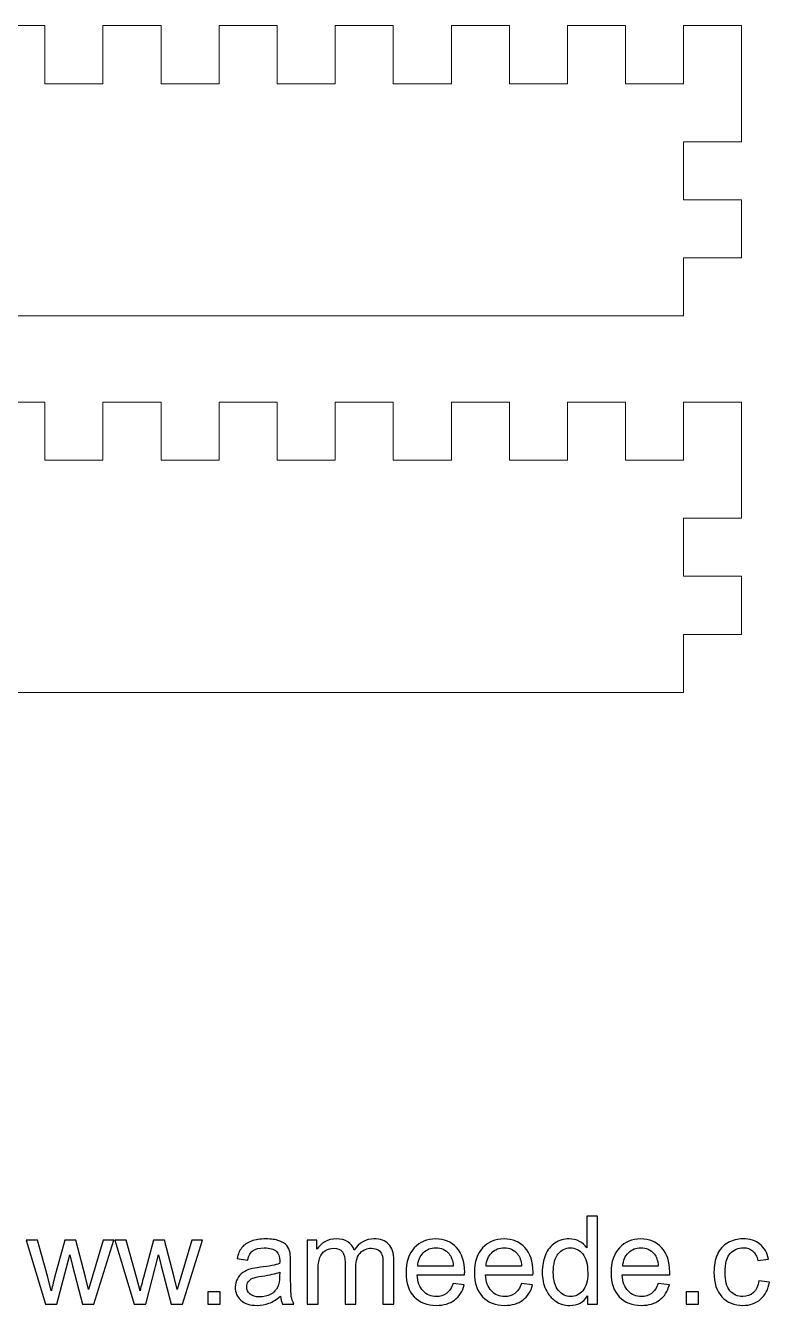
# Model space of a CAD drawing. Header units: millimetres. Extents: x -249 to 242, y -172 to 147.
# Drawn here: x 106 to 157.3, y -171.8 to -83.6 of the extents above; entities that cross this region are included whole.
import ezdxf

# ---------------------------------------------------------------- set-up
doc = ezdxf.new("R2010")
doc.units = ezdxf.units.MM
doc.header["$MEASUREMENT"] = 0
doc.layers.add('Layer 1', color=7, linetype='Continuous')

msp = doc.modelspace()

# ---------------------------------------------------------------- linework, layer by layer
at = {"layer": 'Layer 1', "color": 250, "lineweight": 20}
for points in [[(63.3552, -83.6462), (63.3552, -83.6462), (67.3552, -83.6462), (67.3552, -83.6462), (67.3552, -83.6462), (67.3552, -83.6462), (67.3552, -87.6462), (67.3552, -87.6462), (67.3552, -87.6462), (67.3552, -87.6462), (71.3552, -87.6462), (71.3552, -87.6462), (71.3552, -87.6462), (71.3552, -87.6462), (71.3552, -83.6462), (71.3552, -83.6462), (71.3552, -83.6462), (71.3552, -83.6462), (75.3552, -83.6462), (75.3552, -83.6462), (75.3552, -83.6462), (75.3552, -83.6462), (75.3552, -87.6462), (75.3552, -87.6462), (75.3552, -87.6462), (75.3552, -87.6462), (79.3552, -87.6462), (79.3552, -87.6462), (79.3552, -87.6462), (79.3552, -87.6462), (79.3552, -83.6462), (79.3552, -83.6462), (79.3552, -83.6462), (79.3552, -83.6462), (83.3552, -83.6462), (83.3552, -83.6462), (83.3552, -83.6462), (83.3552, -83.6462), (83.3552, -87.6462), (83.3552, -87.6462), (83.3552, -87.6462), (83.3552, -87.6462), (87.3552, -87.6462), (87.3552, -87.6462), (87.3552, -87.6462), (87.3552, -87.6462), (87.3552, -83.6462), (87.3552, -83.6462), (87.3552, -83.6462), (87.3552, -83.6462), (91.3552, -83.6462), (91.3552, -83.6462), (91.3552, -83.6462), (91.3552, -83.6462), (91.3552, -87.6462), (91.3552, -87.6462), (91.3552, -87.6462), (91.3552, -87.6462), (95.3552, -87.6462), (95.3552, -87.6462), (95.3552, -87.6462), (95.3552, -87.6462), (95.3552, -83.6462), (95.3552, -83.6462), (95.3552, -83.6462), (95.3552, -83.6462), (99.3552, -83.6462), (99.3552, -83.6462), (99.3552, -83.6462), (99.3552, -83.6462), (99.3552, -87.6462), (99.3552, -87.6462), (99.3552, -87.6462), (99.3552, -87.6462), (103.3552, -87.6462), (103.3552, -87.6462), (103.3552, -87.6462), (103.3552, -87.6462), (103.3552, -83.6462), (103.3552, -83.6462), (103.3552, -83.6462), (103.3552, -83.6462), (107.3552, -83.6462), (107.3552, -83.6462), (107.3552, -83.6462), (107.3552, -83.6462), (107.3552, -87.6462), (107.3552, -87.6462), (107.3552, -87.6462), (107.3552, -87.6462), (111.3552, -87.6462), (111.3552, -87.6462), (111.3552, -87.6462), (111.3552, -87.6462), (111.3552, -83.6462), (111.3552, -83.6462), (111.3552, -83.6462), (111.3552, -83.6462), (115.3552, -83.6462), (115.3552, -83.6462), (115.3552, -83.6462), (115.3552, -83.6462), (115.3552, -87.6462), (115.3552, -87.6462), (115.3552, -87.6462), (115.3552, -87.6462), (119.3552, -87.6462), (119.3552, -87.6462), (119.3552, -87.6462), (119.3552, -87.6462), (119.3552, -83.6462), (119.3552, -83.6462), (119.3552, -83.6462), (119.3552, -83.6462), (123.3552, -83.6462), (123.3552, -83.6462), (123.3552, -83.6462), (123.3552, -83.6462), (123.3552, -87.6462), (123.3552, -87.6462), (123.3552, -87.6462), (123.3552, -87.6462), (127.3552, -87.6462), (127.3552, -87.6462), (127.3552, -87.6462), (127.3552, -87.6462), (127.3552, -83.6462), (127.3552, -83.6462), (127.3552, -83.6462), (127.3552, -83.6462), (131.3552, -83.6462), (131.3552, -83.6462), (131.3552, -83.6462), (131.3552, -83.6462), (131.3552, -87.6462), (131.3552, -87.6462), (131.3552, -87.6462), (131.3552, -87.6462), (135.3552, -87.6462), (135.3552, -87.6462), (135.3552, -87.6462), (135.3552, -87.6462), (135.3552, -83.6462), (135.3552, -83.6462), (135.3552, -83.6462), (135.3552, -83.6462), (139.3552, -83.6462), (139.3552, -83.6462), (139.3552, -83.6462), (139.3552, -83.6462), (139.3552, -87.6462), (139.3552, -87.6462), (139.3552, -87.6462), (139.3552, -87.6462), (143.3552, -87.6462), (143.3552, -87.6462), (143.3552, -87.6462), (143.3552, -87.6462), (143.3552, -83.6462), (143.3552, -83.6462), (143.3552, -83.6462), (143.3552, -83.6462), (147.3552, -83.6462), (147.3552, -83.6462), (147.3552, -83.6462), (147.3552, -83.6462), (147.3552, -87.6462), (147.3552, -87.6462), (147.3552, -87.6462), (147.3552, -87.6462), (151.3552, -87.6462), (151.3552, -87.6462), (151.3552, -87.6462), (151.3552, -87.6462), (151.3552, -83.6462), (151.3552, -83.6462), (151.3552, -83.6462), (151.3552, -83.6462), (155.3552, -83.6462), (155.3552, -83.6462), (155.3552, -83.6462), (155.3552, -83.6462), (155.3552, -87.6462), (155.3552, -87.6462), (155.3552, -87.6462), (155.3552, -87.6462), (155.3552, -91.6462), (155.3552, -91.6462), (155.3552, -91.6462), (155.3552, -91.6462), (151.3552, -91.6462), (151.3552, -91.6462), (151.3552, -91.6462), (151.3552, -91.6462), (151.3552, -95.6462), (151.3552, -95.6462), (151.3552, -95.6462), (151.3552, -95.6462), (155.3552, -95.6462), (155.3552, -95.6462), (155.3552, -95.6462), (155.3552, -95.6462), (155.3552, -99.6462), (155.3552, -99.6462), (155.3552, -99.6462), (155.3552, -99.6462), (151.3552, -99.6462), (151.3552, -99.6462), (151.3552, -99.6462), (151.3552, -99.6462), (151.3552, -103.6462), (151.3552, -103.6462), (151.3552, -103.6462), (151.3552, -103.6462), (55.3552, -103.6462), (55.3552, -103.6462), (55.3552, -103.6462), (55.3552, -103.6462), (55.3552, -99.6462), (55.3552, -99.6462), (55.3552, -99.6462), (55.3552, -99.6462), (51.3552, -99.6462), (51.3552, -99.6462), (51.3552, -99.6462), (51.3552, -99.6462), (51.3552, -95.6462), (51.3552, -95.6462), (51.3552, -95.6462), (51.3552, -95.6462), (55.3552, -95.6462), (55.3552, -95.6462), (55.3552, -95.6462), (55.3552, -95.6462), (55.3552, -91.6462), (55.3552, -91.6462), (55.3552, -91.6462), (55.3552, -91.6462), (51.3552, -91.6462), (51.3552, -91.6462), (51.3552, -91.6462), (51.3552, -91.6462), (51.3552, -87.6462), (51.3552, -87.6462), (51.3552, -87.6462), (51.3552, -87.6462), (55.3552, -87.6462), (55.3552, -87.6462), (55.3552, -87.6462), (55.3552, -87.6462), (55.3552, -83.6462), (55.3552, -83.6462), (55.3552, -83.6462), (55.3552, -83.6462), (59.3552, -83.6462), (59.3552, -83.6462), (59.3552, -83.6462), (59.3552, -83.6462), (59.3552, -87.6462), (59.3552, -87.6462), (59.3552, -87.6462), (59.3552, -87.6462), (63.3552, -87.6462), (63.3552, -87.6462), (63.3552, -87.6462), (63.3552, -87.6462), (63.3552, -83.6462), (63.3552, -83.6462)], [(63.3552, -109.5754), (63.3552, -109.5754), (67.3552, -109.5754), (67.3552, -109.5754), (67.3552, -109.5754), (67.3552, -109.5754), (67.3552, -113.5754), (67.3552, -113.5754), (67.3552, -113.5754), (67.3552, -113.5754), (71.3552, -113.5754), (71.3552, -113.5754), (71.3552, -113.5754), (71.3552, -113.5754), (71.3552, -109.5754), (71.3552, -109.5754), (71.3552, -109.5754), (71.3552, -109.5754), (75.3552, -109.5754), (75.3552, -109.5754), (75.3552, -109.5754), (75.3552, -109.5754), (75.3552, -113.5754), (75.3552, -113.5754), (75.3552, -113.5754), (75.3552, -113.5754), (79.3552, -113.5754), (79.3552, -113.5754), (79.3552, -113.5754), (79.3552, -113.5754), (79.3552, -109.5754), (79.3552, -109.5754), (79.3552, -109.5754), (79.3552, -109.5754), (83.3552, -109.5754), (83.3552, -109.5754), (83.3552, -109.5754), (83.3552, -109.5754), (83.3552, -113.5754), (83.3552, -113.5754), (83.3552, -113.5754), (83.3552, -113.5754), (87.3552, -113.5754), (87.3552, -113.5754), (87.3552, -113.5754), (87.3552, -113.5754), (87.3552, -109.5754), (87.3552, -109.5754), (87.3552, -109.5754), (87.3552, -109.5754), (91.3552, -109.5754), (91.3552, -109.5754), (91.3552, -109.5754), (91.3552, -109.5754), (91.3552, -113.5754), (91.3552, -113.5754), (91.3552, -113.5754), (91.3552, -113.5754), (95.3552, -113.5754), (95.3552, -113.5754), (95.3552, -113.5754), (95.3552, -113.5754), (95.3552, -109.5754), (95.3552, -109.5754), (95.3552, -109.5754), (95.3552, -109.5754), (99.3552, -109.5754), (99.3552, -109.5754), (99.3552, -109.5754), (99.3552, -109.5754), (99.3552, -113.5754), (99.3552, -113.5754), (99.3552, -113.5754), (99.3552, -113.5754), (103.3552, -113.5754), (103.3552, -113.5754), (103.3552, -113.5754), (103.3552, -113.5754), (103.3552, -109.5754), (103.3552, -109.5754), (103.3552, -109.5754), (103.3552, -109.5754), (107.3552, -109.5754), (107.3552, -109.5754), (107.3552, -109.5754), (107.3552, -109.5754), (107.3552, -113.5754), (107.3552, -113.5754), (107.3552, -113.5754), (107.3552, -113.5754), (111.3552, -113.5754), (111.3552, -113.5754), (111.3552, -113.5754), (111.3552, -113.5754), (111.3552, -109.5754), (111.3552, -109.5754), (111.3552, -109.5754), (111.3552, -109.5754), (115.3552, -109.5754), (115.3552, -109.5754), (115.3552, -109.5754), (115.3552, -109.5754), (115.3552, -113.5754), (115.3552, -113.5754), (115.3552, -113.5754), (115.3552, -113.5754), (119.3552, -113.5754), (119.3552, -113.5754), (119.3552, -113.5754), (119.3552, -113.5754), (119.3552, -109.5754), (119.3552, -109.5754), (119.3552, -109.5754), (119.3552, -109.5754), (123.3552, -109.5754), (123.3552, -109.5754), (123.3552, -109.5754), (123.3552, -109.5754), (123.3552, -113.5754), (123.3552, -113.5754), (123.3552, -113.5754), (123.3552, -113.5754), (127.3552, -113.5754), (127.3552, -113.5754), (127.3552, -113.5754), (127.3552, -113.5754), (127.3552, -109.5754), (127.3552, -109.5754), (127.3552, -109.5754), (127.3552, -109.5754), (131.3552, -109.5754), (131.3552, -109.5754), (131.3552, -109.5754), (131.3552, -109.5754), (131.3552, -113.5754), (131.3552, -113.5754), (131.3552, -113.5754), (131.3552, -113.5754), (135.3552, -113.5754), (135.3552, -113.5754), (135.3552, -113.5754), (135.3552, -113.5754), (135.3552, -109.5754), (135.3552, -109.5754), (135.3552, -109.5754), (135.3552, -109.5754), (139.3552, -109.5754), (139.3552, -109.5754), (139.3552, -109.5754), (139.3552, -109.5754), (139.3552, -113.5754), (139.3552, -113.5754), (139.3552, -113.5754), (139.3552, -113.5754), (143.3552, -113.5754), (143.3552, -113.5754), (143.3552, -113.5754), (143.3552, -113.5754), (143.3552, -109.5754), (143.3552, -109.5754), (143.3552, -109.5754), (143.3552, -109.5754), (147.3552, -109.5754), (147.3552, -109.5754), (147.3552, -109.5754), (147.3552, -109.5754), (147.3552, -113.5754), (147.3552, -113.5754), (147.3552, -113.5754), (147.3552, -113.5754), (151.3552, -113.5754), (151.3552, -113.5754), (151.3552, -113.5754), (151.3552, -113.5754), (151.3552, -109.5754), (151.3552, -109.5754), (151.3552, -109.5754), (151.3552, -109.5754), (155.3552, -109.5754), (155.3552, -109.5754), (155.3552, -109.5754), (155.3552, -109.5754), (155.3552, -113.5754), (155.3552, -113.5754), (155.3552, -113.5754), (155.3552, -113.5754), (155.3552, -117.5754), (155.3552, -117.5754), (155.3552, -117.5754), (155.3552, -117.5754), (151.3552, -117.5754), (151.3552, -117.5754), (151.3552, -117.5754), (151.3552, -117.5754), (151.3552, -121.5754), (151.3552, -121.5754), (151.3552, -121.5754), (151.3552, -121.5754), (155.3552, -121.5754), (155.3552, -121.5754), (155.3552, -121.5754), (155.3552, -121.5754), (155.3552, -125.5754), (155.3552, -125.5754), (155.3552, -125.5754), (155.3552, -125.5754), (151.3552, -125.5754), (151.3552, -125.5754), (151.3552, -125.5754), (151.3552, -125.5754), (151.3552, -129.5754), (151.3552, -129.5754), (151.3552, -129.5754), (151.3552, -129.5754), (55.3552, -129.5754), (55.3552, -129.5754), (55.3552, -129.5754), (55.3552, -129.5754), (55.3552, -125.5754), (55.3552, -125.5754), (55.3552, -125.5754), (55.3552, -125.5754), (51.3552, -125.5754), (51.3552, -125.5754), (51.3552, -125.5754), (51.3552, -125.5754), (51.3552, -121.5754), (51.3552, -121.5754), (51.3552, -121.5754), (51.3552, -121.5754), (55.3552, -121.5754), (55.3552, -121.5754), (55.3552, -121.5754), (55.3552, -121.5754), (55.3552, -117.5754), (55.3552, -117.5754), (55.3552, -117.5754), (55.3552, -117.5754), (51.3552, -117.5754), (51.3552, -117.5754), (51.3552, -117.5754), (51.3552, -117.5754), (51.3552, -113.5754), (51.3552, -113.5754), (51.3552, -113.5754), (51.3552, -113.5754), (55.3552, -113.5754), (55.3552, -113.5754), (55.3552, -113.5754), (55.3552, -113.5754), (55.3552, -109.5754), (55.3552, -109.5754), (55.3552, -109.5754), (55.3552, -109.5754), (59.3552, -109.5754), (59.3552, -109.5754), (59.3552, -109.5754), (59.3552, -109.5754), (59.3552, -113.5754), (59.3552, -113.5754), (59.3552, -113.5754), (59.3552, -113.5754), (63.3552, -113.5754), (63.3552, -113.5754), (63.3552, -113.5754), (63.3552, -113.5754), (63.3552, -109.5754), (63.3552, -109.5754)]]:
    msp.add_open_spline(points, degree=3, knots=[0, 0, 0, 0, 0.0147059, 0.0147059, 0.0147059, 0.0147059, 0.0294118, 0.0294118, 0.0294118, 0.0294118, 0.0441176, 0.0441176, 0.0441176, 0.0441176, 0.0588235, 0.0588235, 0.0588235, 0.0588235, 0.0735294, 0.0735294, 0.0735294, 0.0735294, 0.0882353, 0.0882353, 0.0882353, 0.0882353, 0.1029412, 0.1029412, 0.1029412, 0.1029412, 0.1176471, 0.1176471, 0.1176471, 0.1176471, 0.1323529, 0.1323529, 0.1323529, 0.1323529, 0.1470588, 0.1470588, 0.1470588, 0.1470588, 0.1617647, 0.1617647, 0.1617647, 0.1617647, 0.1764706, 0.1764706, 0.1764706, 0.1764706, 0.1911765, 0.1911765, 0.1911765, 0.1911765, 0.2058824, 0.2058824, 0.2058824, 0.2058824, 0.2205882, 0.2205882, 0.2205882, 0.2205882, 0.2352941, 0.2352941, 0.2352941, 0.2352941, 0.25, 0.25, 0.25, 0.25, 0.2647059, 0.2647059, 0.2647059, 0.2647059, 0.2794118, 0.2794118, 0.2794118, 0.2794118, 0.2941176, 0.2941176, 0.2941176, 0.2941176, 0.3088235, 0.3088235, 0.3088235, 0.3088235, 0.3235294, 0.3235294, 0.3235294, 0.3235294, 0.3382353, 0.3382353, 0.3382353, 0.3382353, 0.3529412, 0.3529412, 0.3529412, 0.3529412, 0.3676471, 0.3676471, 0.3676471, 0.3676471, 0.3823529, 0.3823529, 0.3823529, 0.3823529, 0.3970588, 0.3970588, 0.3970588, 0.3970588, 0.4117647, 0.4117647, 0.4117647, 0.4117647, 0.4264706, 0.4264706, 0.4264706, 0.4264706, 0.4411765, 0.4411765, 0.4411765, 0.4411765, 0.4558824, 0.4558824, 0.4558824, 0.4558824, 0.4705882, 0.4705882, 0.4705882, 0.4705882, 0.4852941, 0.4852941, 0.4852941, 0.4852941, 0.5, 0.5, 0.5, 0.5, 0.5147059, 0.5147059, 0.5147059, 0.5147059, 0.5294118, 0.5294118, 0.5294118, 0.5294118, 0.5441176, 0.5441176, 0.5441176, 0.5441176, 0.5588235, 0.5588235, 0.5588235, 0.5588235, 0.5735294, 0.5735294, 0.5735294, 0.5735294, 0.5882353, 0.5882353, 0.5882353, 0.5882353, 0.6029412, 0.6029412, 0.6029412, 0.6029412, 0.6176471, 0.6176471, 0.6176471, 0.6176471, 0.6323529, 0.6323529, 0.6323529, 0.6323529, 0.6470588, 0.6470588, 0.6470588, 0.6470588, 0.6617647, 0.6617647, 0.6617647, 0.6617647, 0.6764706, 0.6764706, 0.6764706, 0.6764706, 0.6911765, 0.6911765, 0.6911765, 0.6911765, 0.7058824, 0.7058824, 0.7058824, 0.7058824, 0.7205882, 0.7205882, 0.7205882, 0.7205882, 0.7352941, 0.7352941, 0.7352941, 0.7352941, 0.75, 0.75, 0.75, 0.75, 0.7647059, 0.7647059, 0.7647059, 0.7647059, 0.7794118, 0.7794118, 0.7794118, 0.7794118, 0.7941176, 0.7941176, 0.7941176, 0.7941176, 0.8088235, 0.8088235, 0.8088235, 0.8088235, 0.8235294, 0.8235294, 0.8235294, 0.8235294, 0.8382353, 0.8382353, 0.8382353, 0.8382353, 0.8529412, 0.8529412, 0.8529412, 0.8529412, 0.8676471, 0.8676471, 0.8676471, 0.8676471, 0.8823529, 0.8823529, 0.8823529, 0.8823529, 0.8970588, 0.8970588, 0.8970588, 0.8970588, 0.9117647, 0.9117647, 0.9117647, 0.9117647, 0.9264706, 0.9264706, 0.9264706, 0.9264706, 0.9411765, 0.9411765, 0.9411765, 0.9411765, 0.9558824, 0.9558824, 0.9558824, 0.9558824, 0.9705882, 0.9705882, 0.9705882, 0.9705882, 1, 1, 1, 1], dxfattribs=at)
at = {"layer": 'Layer 1', "color": 250}
for points, knots in [([(144.7347, -171.6997), (144.7347, -171.6997), (144.7347, -171.1423), (144.7347, -171.1423), (144.7347, -171.1423), (144.4568, -171.5755), (144.0475, -171.7928), (143.5071, -171.7928), (143.5071, -171.7928), (143.1571, -171.7928), (142.8354, -171.6969), (142.5433, -171.5036), (142.5433, -171.5036), (142.2498, -171.3116), (142.0226, -171.0421), (141.8603, -170.6978), (141.8603, -170.6978), (141.6994, -170.3521), (141.619, -169.9556), (141.619, -169.5068), (141.619, -169.5068), (141.619, -169.0694), (141.6924, -168.6729), (141.8377, -168.3158), (141.8377, -168.3158), (141.9845, -167.9602), (142.2032, -167.6865), (142.4953, -167.4974), (142.4953, -167.4974), (142.786, -167.3069), (143.1134, -167.2123), (143.4732, -167.2123), (143.4732, -167.2123), (143.7385, -167.2123), (143.9742, -167.2688), (144.1802, -167.3803), (144.1802, -167.3803), (144.3862, -167.4918), (144.5541, -167.6385), (144.6839, -167.8177), (144.6839, -167.8177), (144.6839, -167.8177), (144.6839, -165.6375), (144.6839, -165.6375), (144.6839, -165.6375), (144.6839, -165.6375), (145.429, -165.6375), (145.429, -165.6375), (145.429, -165.6375), (145.429, -165.6375), (145.429, -171.6997), (145.429, -171.6997), (145.429, -171.6997), (145.429, -171.6997), (144.7347, -171.6997), (144.7347, -171.6997)], [0, 0, 0, 0, 0.0666667, 0.0666667, 0.0666667, 0.0666667, 0.1333333, 0.1333333, 0.1333333, 0.1333333, 0.2, 0.2, 0.2, 0.2, 0.2666667, 0.2666667, 0.2666667, 0.2666667, 0.3333333, 0.3333333, 0.3333333, 0.3333333, 0.4, 0.4, 0.4, 0.4, 0.4666667, 0.4666667, 0.4666667, 0.4666667, 0.5333333, 0.5333333, 0.5333333, 0.5333333, 0.6, 0.6, 0.6, 0.6, 0.6666667, 0.6666667, 0.6666667, 0.6666667, 0.7333333, 0.7333333, 0.7333333, 0.7333333, 0.8, 0.8, 0.8, 0.8, 0.8666667, 0.8666667, 0.8666667, 0.8666667, 1, 1, 1, 1]), ([(107.3951, -171.6997), (107.3951, -171.6997), (106.0673, -167.3055), (106.0673, -167.3055), (106.0673, -167.3055), (106.0673, -167.3055), (106.8462, -167.3055), (106.8462, -167.3055), (106.8462, -167.3055), (106.8462, -167.3055), (107.5475, -169.8413), (107.5475, -169.8413), (107.5475, -169.8413), (107.5475, -169.8413), (107.7959, -170.7853), (107.7959, -170.7853), (107.7959, -170.7853), (107.8058, -170.7387), (107.882, -170.4368), (108.0231, -169.8794), (108.0231, -169.8794), (108.0231, -169.8794), (108.7188, -167.3055), (108.7188, -167.3055), (108.7188, -167.3055), (108.7188, -167.3055), (109.4822, -167.3055), (109.4822, -167.3055), (109.4822, -167.3055), (109.4822, -167.3055), (110.144, -169.8568), (110.144, -169.8568), (110.144, -169.8568), (110.144, -169.8568), (110.3599, -170.6936), (110.3599, -170.6936), (110.3599, -170.6936), (110.3599, -170.6936), (110.6125, -169.8455), (110.6125, -169.8455), (110.6125, -169.8455), (110.6125, -169.8455), (111.3717, -167.3055), (111.3717, -167.3055), (111.3717, -167.3055), (111.3717, -167.3055), (112.0956, -167.3055), (112.0956, -167.3055), (112.0956, -167.3055), (112.0956, -167.3055), (110.7169, -171.6997), (110.7169, -171.6997), (110.7169, -171.6997), (110.7169, -171.6997), (109.9464, -171.6997), (109.9464, -171.6997), (109.9464, -171.6997), (109.9464, -171.6997), (109.2493, -169.0708), (109.2493, -169.0708), (109.2493, -169.0708), (109.2493, -169.0708), (109.0729, -168.3187), (109.0729, -168.3187), (109.0729, -168.3187), (109.0729, -168.3187), (108.1839, -171.6997), (108.1839, -171.6997), (108.1839, -171.6997), (108.1839, -171.6997), (107.3951, -171.6997), (107.3951, -171.6997)], [0, 0, 0, 0, 0.0526316, 0.0526316, 0.0526316, 0.0526316, 0.1052632, 0.1052632, 0.1052632, 0.1052632, 0.1578947, 0.1578947, 0.1578947, 0.1578947, 0.2105263, 0.2105263, 0.2105263, 0.2105263, 0.2631579, 0.2631579, 0.2631579, 0.2631579, 0.3157895, 0.3157895, 0.3157895, 0.3157895, 0.3684211, 0.3684211, 0.3684211, 0.3684211, 0.4210526, 0.4210526, 0.4210526, 0.4210526, 0.4736842, 0.4736842, 0.4736842, 0.4736842, 0.5263158, 0.5263158, 0.5263158, 0.5263158, 0.5789474, 0.5789474, 0.5789474, 0.5789474, 0.6315789, 0.6315789, 0.6315789, 0.6315789, 0.6842105, 0.6842105, 0.6842105, 0.6842105, 0.7368421, 0.7368421, 0.7368421, 0.7368421, 0.7894737, 0.7894737, 0.7894737, 0.7894737, 0.8421053, 0.8421053, 0.8421053, 0.8421053, 0.8947368, 0.8947368, 0.8947368, 0.8947368, 1, 1, 1, 1]), ([(113.5095, -171.6997), (113.5095, -171.6997), (112.1817, -167.3055), (112.1817, -167.3055), (112.1817, -167.3055), (112.1817, -167.3055), (112.9606, -167.3055), (112.9606, -167.3055), (112.9606, -167.3055), (112.9606, -167.3055), (113.6619, -169.8413), (113.6619, -169.8413), (113.6619, -169.8413), (113.6619, -169.8413), (113.9103, -170.7853), (113.9103, -170.7853), (113.9103, -170.7853), (113.9202, -170.7387), (113.9964, -170.4368), (114.1375, -169.8794), (114.1375, -169.8794), (114.1375, -169.8794), (114.8332, -167.3055), (114.8332, -167.3055), (114.8332, -167.3055), (114.8332, -167.3055), (115.5966, -167.3055), (115.5966, -167.3055), (115.5966, -167.3055), (115.5966, -167.3055), (116.2584, -169.8568), (116.2584, -169.8568), (116.2584, -169.8568), (116.2584, -169.8568), (116.4743, -170.6936), (116.4743, -170.6936), (116.4743, -170.6936), (116.4743, -170.6936), (116.7269, -169.8455), (116.7269, -169.8455), (116.7269, -169.8455), (116.7269, -169.8455), (117.4861, -167.3055), (117.4861, -167.3055), (117.4861, -167.3055), (117.4861, -167.3055), (118.21, -167.3055), (118.21, -167.3055), (118.21, -167.3055), (118.21, -167.3055), (116.8313, -171.6997), (116.8313, -171.6997), (116.8313, -171.6997), (116.8313, -171.6997), (116.0608, -171.6997), (116.0608, -171.6997), (116.0608, -171.6997), (116.0608, -171.6997), (115.3637, -169.0708), (115.3637, -169.0708), (115.3637, -169.0708), (115.3637, -169.0708), (115.1873, -168.3187), (115.1873, -168.3187), (115.1873, -168.3187), (115.1873, -168.3187), (114.2983, -171.6997), (114.2983, -171.6997), (114.2983, -171.6997), (114.2983, -171.6997), (113.5095, -171.6997), (113.5095, -171.6997)], [0, 0, 0, 0, 0.0526316, 0.0526316, 0.0526316, 0.0526316, 0.1052632, 0.1052632, 0.1052632, 0.1052632, 0.1578947, 0.1578947, 0.1578947, 0.1578947, 0.2105263, 0.2105263, 0.2105263, 0.2105263, 0.2631579, 0.2631579, 0.2631579, 0.2631579, 0.3157895, 0.3157895, 0.3157895, 0.3157895, 0.3684211, 0.3684211, 0.3684211, 0.3684211, 0.4210526, 0.4210526, 0.4210526, 0.4210526, 0.4736842, 0.4736842, 0.4736842, 0.4736842, 0.5263158, 0.5263158, 0.5263158, 0.5263158, 0.5789474, 0.5789474, 0.5789474, 0.5789474, 0.6315789, 0.6315789, 0.6315789, 0.6315789, 0.6842105, 0.6842105, 0.6842105, 0.6842105, 0.7368421, 0.7368421, 0.7368421, 0.7368421, 0.7894737, 0.7894737, 0.7894737, 0.7894737, 0.8421053, 0.8421053, 0.8421053, 0.8421053, 0.8947368, 0.8947368, 0.8947368, 0.8947368, 1, 1, 1, 1]), ([(123.5891, -171.1494), (123.3125, -171.385), (123.0458, -171.5501), (122.7904, -171.6475), (122.7904, -171.6475), (122.535, -171.7449), (122.2613, -171.7928), (121.9677, -171.7928), (121.9677, -171.7928), (121.4851, -171.7928), (121.114, -171.6757), (120.8544, -171.4401), (120.8544, -171.4401), (120.5947, -171.2058), (120.4649, -170.9052), (120.4649, -170.5398), (120.4649, -170.5398), (120.4649, -170.3253), (120.5143, -170.1291), (120.6117, -169.9513), (120.6117, -169.9513), (120.7104, -169.7735), (120.8388, -169.6324), (120.9969, -169.5252), (120.9969, -169.5252), (121.1563, -169.4179), (121.3341, -169.3361), (121.5331, -169.281), (121.5331, -169.281), (121.6799, -169.2429), (121.9014, -169.2063), (122.1963, -169.1696), (122.1963, -169.1696), (122.7975, -169.099), (123.242, -169.0129), (123.5256, -168.9142), (123.5256, -168.9142), (123.5284, -168.8126), (123.5298, -168.7476), (123.5298, -168.7208), (123.5298, -168.7208), (123.5298, -168.4189), (123.4593, -168.2058), (123.3182, -168.0816), (123.3182, -168.0816), (123.1277, -167.9137), (122.844, -167.8304), (122.4687, -167.8304), (122.4687, -167.8304), (122.1173, -167.8304), (121.8577, -167.8925), (121.6912, -168.0153), (121.6912, -168.0153), (121.5232, -168.138), (121.4005, -168.3554), (121.32, -168.6686), (121.32, -168.6686), (121.32, -168.6686), (120.5919, -168.567), (120.5919, -168.567), (120.5919, -168.567), (120.6582, -168.2552), (120.7669, -168.0026), (120.9193, -167.8107), (120.9193, -167.8107), (121.0717, -167.6188), (121.2918, -167.472), (121.5797, -167.3676), (121.5797, -167.3676), (121.8661, -167.2646), (122.2006, -167.2123), (122.5788, -167.2123), (122.5788, -167.2123), (122.9541, -167.2123), (123.2603, -167.2561), (123.496, -167.345), (123.496, -167.345), (123.7302, -167.4339), (123.9038, -167.544), (124.0139, -167.678), (124.0139, -167.678), (124.1239, -167.8121), (124.2015, -167.9814), (124.2467, -168.186), (124.2467, -168.186), (124.2707, -168.313), (124.2834, -168.5416), (124.2834, -168.8704), (124.2834, -168.8704), (124.2834, -168.8704), (124.2834, -169.8582), (124.2834, -169.8582), (124.2834, -169.8582), (124.2834, -170.5482), (124.2989, -170.9843), (124.3299, -171.1691), (124.3299, -171.1691), (124.3596, -171.354), (124.4217, -171.5304), (124.512, -171.6997), (124.512, -171.6997), (124.512, -171.6997), (123.733, -171.6997), (123.733, -171.6997), (123.733, -171.6997), (123.6583, -171.5431), (123.6103, -171.3596), (123.5891, -171.1494)], [0, 0, 0, 0, 0.0357143, 0.0357143, 0.0357143, 0.0357143, 0.0714286, 0.0714286, 0.0714286, 0.0714286, 0.1071429, 0.1071429, 0.1071429, 0.1071429, 0.1428571, 0.1428571, 0.1428571, 0.1428571, 0.1785714, 0.1785714, 0.1785714, 0.1785714, 0.2142857, 0.2142857, 0.2142857, 0.2142857, 0.25, 0.25, 0.25, 0.25, 0.2857143, 0.2857143, 0.2857143, 0.2857143, 0.3214286, 0.3214286, 0.3214286, 0.3214286, 0.3571429, 0.3571429, 0.3571429, 0.3571429, 0.3928571, 0.3928571, 0.3928571, 0.3928571, 0.4285714, 0.4285714, 0.4285714, 0.4285714, 0.4642857, 0.4642857, 0.4642857, 0.4642857, 0.5, 0.5, 0.5, 0.5, 0.5357143, 0.5357143, 0.5357143, 0.5357143, 0.5714286, 0.5714286, 0.5714286, 0.5714286, 0.6071429, 0.6071429, 0.6071429, 0.6071429, 0.6428571, 0.6428571, 0.6428571, 0.6428571, 0.6785714, 0.6785714, 0.6785714, 0.6785714, 0.7142857, 0.7142857, 0.7142857, 0.7142857, 0.75, 0.75, 0.75, 0.75, 0.7857143, 0.7857143, 0.7857143, 0.7857143, 0.8214286, 0.8214286, 0.8214286, 0.8214286, 0.8571429, 0.8571429, 0.8571429, 0.8571429, 0.8928571, 0.8928571, 0.8928571, 0.8928571, 0.9285714, 0.9285714, 0.9285714, 0.9285714, 1, 1, 1, 1]), ([(125.4278, -171.6997), (125.4278, -171.6997), (125.4278, -167.3055), (125.4278, -167.3055), (125.4278, -167.3055), (125.4278, -167.3055), (126.0967, -167.3055), (126.0967, -167.3055), (126.0967, -167.3055), (126.0967, -167.3055), (126.0967, -167.9264), (126.0967, -167.9264), (126.0967, -167.9264), (126.2335, -167.7119), (126.417, -167.5383), (126.6456, -167.4085), (126.6456, -167.4085), (126.8742, -167.2773), (127.1338, -167.2123), (127.4259, -167.2123), (127.4259, -167.2123), (127.7505, -167.2123), (128.0172, -167.2801), (128.2246, -167.4141), (128.2246, -167.4141), (128.4321, -167.5496), (128.5788, -167.7373), (128.6635, -167.98), (128.6635, -167.98), (129.0134, -167.4678), (129.4664, -167.2123), (130.0252, -167.2123), (130.0252, -167.2123), (130.4627, -167.2123), (130.7999, -167.3323), (131.0342, -167.5736), (131.0342, -167.5736), (131.2698, -167.8149), (131.3884, -168.186), (131.3884, -168.687), (131.3884, -168.687), (131.3884, -168.687), (131.3884, -171.6997), (131.3884, -171.6997), (131.3884, -171.6997), (131.3884, -171.6997), (130.6433, -171.6997), (130.6433, -171.6997), (130.6433, -171.6997), (130.6433, -171.6997), (130.6433, -168.9339), (130.6433, -168.9339), (130.6433, -168.9339), (130.6433, -168.6376), (130.6179, -168.4231), (130.5699, -168.2919), (130.5699, -168.2919), (130.5219, -168.1606), (130.4344, -168.0562), (130.306, -167.9758), (130.306, -167.9758), (130.179, -167.8953), (130.0295, -167.8558), (129.8587, -167.8558), (129.8587, -167.8558), (129.5483, -167.8558), (129.2914, -167.9588), (129.0868, -168.1634), (129.0868, -168.1634), (128.8822, -168.3695), (128.7806, -168.6983), (128.7806, -169.1498), (128.7806, -169.1498), (128.7806, -169.1498), (128.7806, -171.6997), (128.7806, -171.6997), (128.7806, -171.6997), (128.7806, -171.6997), (128.0355, -171.6997), (128.0355, -171.6997), (128.0355, -171.6997), (128.0355, -171.6997), (128.0355, -168.8478), (128.0355, -168.8478), (128.0355, -168.8478), (128.0355, -168.5176), (127.9749, -168.2693), (127.8535, -168.1042), (127.8535, -168.1042), (127.7322, -167.9391), (127.5332, -167.8558), (127.258, -167.8558), (127.258, -167.8558), (127.0492, -167.8558), (126.8559, -167.9109), (126.6781, -168.0209), (126.6781, -168.0209), (126.5003, -168.131), (126.3718, -168.2919), (126.2914, -168.5049), (126.2914, -168.5049), (126.2124, -168.7166), (126.1729, -169.0228), (126.1729, -169.4222), (126.1729, -169.4222), (126.1729, -169.4222), (126.1729, -171.6997), (126.1729, -171.6997), (126.1729, -171.6997), (126.1729, -171.6997), (125.4278, -171.6997), (125.4278, -171.6997)], [0, 0, 0, 0, 0.0344828, 0.0344828, 0.0344828, 0.0344828, 0.0689655, 0.0689655, 0.0689655, 0.0689655, 0.1034483, 0.1034483, 0.1034483, 0.1034483, 0.137931, 0.137931, 0.137931, 0.137931, 0.1724138, 0.1724138, 0.1724138, 0.1724138, 0.2068966, 0.2068966, 0.2068966, 0.2068966, 0.2413793, 0.2413793, 0.2413793, 0.2413793, 0.2758621, 0.2758621, 0.2758621, 0.2758621, 0.3103448, 0.3103448, 0.3103448, 0.3103448, 0.3448276, 0.3448276, 0.3448276, 0.3448276, 0.3793103, 0.3793103, 0.3793103, 0.3793103, 0.4137931, 0.4137931, 0.4137931, 0.4137931, 0.4482759, 0.4482759, 0.4482759, 0.4482759, 0.4827586, 0.4827586, 0.4827586, 0.4827586, 0.5172414, 0.5172414, 0.5172414, 0.5172414, 0.5517241, 0.5517241, 0.5517241, 0.5517241, 0.5862069, 0.5862069, 0.5862069, 0.5862069, 0.6206897, 0.6206897, 0.6206897, 0.6206897, 0.6551724, 0.6551724, 0.6551724, 0.6551724, 0.6896552, 0.6896552, 0.6896552, 0.6896552, 0.7241379, 0.7241379, 0.7241379, 0.7241379, 0.7586207, 0.7586207, 0.7586207, 0.7586207, 0.7931034, 0.7931034, 0.7931034, 0.7931034, 0.8275862, 0.8275862, 0.8275862, 0.8275862, 0.862069, 0.862069, 0.862069, 0.862069, 0.8965517, 0.8965517, 0.8965517, 0.8965517, 0.9310345, 0.9310345, 0.9310345, 0.9310345, 1, 1, 1, 1]), ([(135.4778, -170.2773), (135.4778, -170.2773), (136.2483, -170.3789), (136.2483, -170.3789), (136.2483, -170.3789), (136.1283, -170.8262), (135.904, -171.1748), (135.5766, -171.4217), (135.5766, -171.4217), (135.2492, -171.6687), (134.8315, -171.7928), (134.3221, -171.7928), (134.3221, -171.7928), (133.6815, -171.7928), (133.1735, -171.5953), (132.7981, -171.2002), (132.7981, -171.2002), (132.4227, -170.8065), (132.2351, -170.2519), (132.2351, -169.5393), (132.2351, -169.5393), (132.2351, -168.8027), (132.4242, -168.2298), (132.8037, -167.8234), (132.8037, -167.8234), (133.1833, -167.4155), (133.6758, -167.2123), (134.2812, -167.2123), (134.2812, -167.2123), (134.8668, -167.2123), (135.3452, -167.4113), (135.7163, -167.8107), (135.7163, -167.8107), (136.0874, -168.21), (136.2737, -168.7716), (136.2737, -169.4955), (136.2737, -169.4955), (136.2737, -169.5393), (136.2723, -169.6056), (136.2695, -169.6931), (136.2695, -169.6931), (136.2695, -169.6931), (132.9971, -169.6931), (132.9971, -169.6931), (132.9971, -169.6931), (133.0253, -170.1743), (133.1608, -170.544), (133.4063, -170.7994), (133.4063, -170.7994), (133.6504, -171.0548), (133.9566, -171.1832), (134.3221, -171.1832), (134.3221, -171.1832), (134.5945, -171.1832), (134.8273, -171.1113), (135.0192, -170.9673), (135.0192, -170.9673), (135.2125, -170.8234), (135.3649, -170.5934), (135.4778, -170.2773)], [0, 0, 0, 0, 0.0625, 0.0625, 0.0625, 0.0625, 0.125, 0.125, 0.125, 0.125, 0.1875, 0.1875, 0.1875, 0.1875, 0.25, 0.25, 0.25, 0.25, 0.3125, 0.3125, 0.3125, 0.3125, 0.375, 0.375, 0.375, 0.375, 0.4375, 0.4375, 0.4375, 0.4375, 0.5, 0.5, 0.5, 0.5, 0.5625, 0.5625, 0.5625, 0.5625, 0.625, 0.625, 0.625, 0.625, 0.6875, 0.6875, 0.6875, 0.6875, 0.75, 0.75, 0.75, 0.75, 0.8125, 0.8125, 0.8125, 0.8125, 0.875, 0.875, 0.875, 0.875, 1, 1, 1, 1]), ([(140.1867, -170.2773), (140.1867, -170.2773), (140.9572, -170.3789), (140.9572, -170.3789), (140.9572, -170.3789), (140.8372, -170.8262), (140.6129, -171.1748), (140.2855, -171.4217), (140.2855, -171.4217), (139.9581, -171.6687), (139.5404, -171.7928), (139.031, -171.7928), (139.031, -171.7928), (138.3904, -171.7928), (137.8824, -171.5953), (137.507, -171.2002), (137.507, -171.2002), (137.1316, -170.8065), (136.944, -170.2519), (136.944, -169.5393), (136.944, -169.5393), (136.944, -168.8027), (137.1331, -168.2298), (137.5126, -167.8234), (137.5126, -167.8234), (137.8922, -167.4155), (138.3847, -167.2123), (138.9901, -167.2123), (138.9901, -167.2123), (139.5757, -167.2123), (140.0541, -167.4113), (140.4252, -167.8107), (140.4252, -167.8107), (140.7963, -168.21), (140.9826, -168.7716), (140.9826, -169.4955), (140.9826, -169.4955), (140.9826, -169.5393), (140.9812, -169.6056), (140.9784, -169.6931), (140.9784, -169.6931), (140.9784, -169.6931), (137.706, -169.6931), (137.706, -169.6931), (137.706, -169.6931), (137.7342, -170.1743), (137.8697, -170.544), (138.1152, -170.7994), (138.1152, -170.7994), (138.3593, -171.0548), (138.6655, -171.1832), (139.031, -171.1832), (139.031, -171.1832), (139.3034, -171.1832), (139.5362, -171.1113), (139.7281, -170.9673), (139.7281, -170.9673), (139.9214, -170.8234), (140.0738, -170.5934), (140.1867, -170.2773)], [0, 0, 0, 0, 0.0625, 0.0625, 0.0625, 0.0625, 0.125, 0.125, 0.125, 0.125, 0.1875, 0.1875, 0.1875, 0.1875, 0.25, 0.25, 0.25, 0.25, 0.3125, 0.3125, 0.3125, 0.3125, 0.375, 0.375, 0.375, 0.375, 0.4375, 0.4375, 0.4375, 0.4375, 0.5, 0.5, 0.5, 0.5, 0.5625, 0.5625, 0.5625, 0.5625, 0.625, 0.625, 0.625, 0.625, 0.6875, 0.6875, 0.6875, 0.6875, 0.75, 0.75, 0.75, 0.75, 0.8125, 0.8125, 0.8125, 0.8125, 0.875, 0.875, 0.875, 0.875, 1, 1, 1, 1]), ([(149.6045, -170.2773), (149.6045, -170.2773), (150.375, -170.3789), (150.375, -170.3789), (150.375, -170.3789), (150.255, -170.8262), (150.0307, -171.1748), (149.7033, -171.4217), (149.7033, -171.4217), (149.3759, -171.6687), (148.9582, -171.7928), (148.4488, -171.7928), (148.4488, -171.7928), (147.8082, -171.7928), (147.3002, -171.5953), (146.9248, -171.2002), (146.9248, -171.2002), (146.5494, -170.8065), (146.3618, -170.2519), (146.3618, -169.5393), (146.3618, -169.5393), (146.3618, -168.8027), (146.5509, -168.2298), (146.9304, -167.8234), (146.9304, -167.8234), (147.31, -167.4155), (147.8025, -167.2123), (148.4079, -167.2123), (148.4079, -167.2123), (148.9935, -167.2123), (149.4719, -167.4113), (149.843, -167.8107), (149.843, -167.8107), (150.2141, -168.21), (150.4004, -168.7716), (150.4004, -169.4955), (150.4004, -169.4955), (150.4004, -169.5393), (150.399, -169.6056), (150.3962, -169.6931), (150.3962, -169.6931), (150.3962, -169.6931), (147.1238, -169.6931), (147.1238, -169.6931), (147.1238, -169.6931), (147.152, -170.1743), (147.2875, -170.544), (147.533, -170.7994), (147.533, -170.7994), (147.7771, -171.0548), (148.0833, -171.1832), (148.4488, -171.1832), (148.4488, -171.1832), (148.7212, -171.1832), (148.954, -171.1113), (149.1459, -170.9673), (149.1459, -170.9673), (149.3392, -170.8234), (149.4916, -170.5934), (149.6045, -170.2773)], [0, 0, 0, 0, 0.0625, 0.0625, 0.0625, 0.0625, 0.125, 0.125, 0.125, 0.125, 0.1875, 0.1875, 0.1875, 0.1875, 0.25, 0.25, 0.25, 0.25, 0.3125, 0.3125, 0.3125, 0.3125, 0.375, 0.375, 0.375, 0.375, 0.4375, 0.4375, 0.4375, 0.4375, 0.5, 0.5, 0.5, 0.5, 0.5625, 0.5625, 0.5625, 0.5625, 0.625, 0.625, 0.625, 0.625, 0.6875, 0.6875, 0.6875, 0.6875, 0.75, 0.75, 0.75, 0.75, 0.8125, 0.8125, 0.8125, 0.8125, 0.875, 0.875, 0.875, 0.875, 1, 1, 1, 1]), ([(156.5387, -170.091), (156.5387, -170.091), (157.2668, -170.1926), (157.2668, -170.1926), (157.2668, -170.1926), (157.1864, -170.6936), (156.9832, -171.0845), (156.6544, -171.3681), (156.6544, -171.3681), (156.3256, -171.6517), (155.9206, -171.7928), (155.4423, -171.7928), (155.4423, -171.7928), (154.8426, -171.7928), (154.3599, -171.5967), (153.9959, -171.2044), (153.9959, -171.2044), (153.6304, -170.8121), (153.4484, -170.2505), (153.4484, -169.5195), (153.4484, -169.5195), (153.4484, -169.0454), (153.5274, -168.6319), (153.684, -168.2763), (153.684, -168.2763), (153.8407, -167.9221), (154.0791, -167.6554), (154.4009, -167.4791), (154.4009, -167.4791), (154.7212, -167.3012), (155.0697, -167.2123), (155.4479, -167.2123), (155.4479, -167.2123), (155.9235, -167.2123), (156.3143, -167.3323), (156.6163, -167.5736), (156.6163, -167.5736), (156.9197, -167.8149), (157.1144, -168.1578), (157.1991, -168.6009), (157.1991, -168.6009), (157.1991, -168.6009), (156.4794, -168.711), (156.4794, -168.711), (156.4794, -168.711), (156.4103, -168.416), (156.2889, -168.1945), (156.1126, -168.0449), (156.1126, -168.0449), (155.9376, -167.8967), (155.7259, -167.822), (155.4776, -167.822), (155.4776, -167.822), (155.1022, -167.822), (154.7974, -167.956), (154.5617, -168.2241), (154.5617, -168.2241), (154.3275, -168.4936), (154.2104, -168.917), (154.2104, -169.4984), (154.2104, -169.4984), (154.2104, -170.0882), (154.3233, -170.5158), (154.549, -170.7825), (154.549, -170.7825), (154.7762, -171.0492), (155.0712, -171.1832), (155.4338, -171.1832), (155.4338, -171.1832), (155.7273, -171.1832), (155.9714, -171.0943), (156.1662, -170.9151), (156.1662, -170.9151), (156.3623, -170.7373), (156.4865, -170.4622), (156.5387, -170.091)], [0, 0, 0, 0, 0.05, 0.05, 0.05, 0.05, 0.1, 0.1, 0.1, 0.1, 0.15, 0.15, 0.15, 0.15, 0.2, 0.2, 0.2, 0.2, 0.25, 0.25, 0.25, 0.25, 0.3, 0.3, 0.3, 0.3, 0.35, 0.35, 0.35, 0.35, 0.4, 0.4, 0.4, 0.4, 0.45, 0.45, 0.45, 0.45, 0.5, 0.5, 0.5, 0.5, 0.55, 0.55, 0.55, 0.55, 0.6, 0.6, 0.6, 0.6, 0.65, 0.65, 0.65, 0.65, 0.7, 0.7, 0.7, 0.7, 0.75, 0.75, 0.75, 0.75, 0.8, 0.8, 0.8, 0.8, 0.85, 0.85, 0.85, 0.85, 0.9, 0.9, 0.9, 0.9, 1, 1, 1, 1]), ([(133.0394, -169.0835), (133.0394, -169.0835), (135.4863, -169.0835), (135.4863, -169.0835), (135.4863, -169.0835), (135.4538, -168.7138), (135.3593, -168.4372), (135.2055, -168.2523), (135.2055, -168.2523), (134.9698, -167.9659), (134.6622, -167.822), (134.2854, -167.822), (134.2854, -167.822), (133.9439, -167.822), (133.6575, -167.9363), (133.4246, -168.1649), (133.4246, -168.1649), (133.1932, -168.3935), (133.0648, -168.6997), (133.0394, -169.0835)], [0, 0, 0, 0, 0.1666667, 0.1666667, 0.1666667, 0.1666667, 0.3333333, 0.3333333, 0.3333333, 0.3333333, 0.5, 0.5, 0.5, 0.5, 0.6666667, 0.6666667, 0.6666667, 0.6666667, 1, 1, 1, 1]), ([(137.7483, -169.0835), (137.7483, -169.0835), (140.1952, -169.0835), (140.1952, -169.0835), (140.1952, -169.0835), (140.1627, -168.7138), (140.0682, -168.4372), (139.9144, -168.2523), (139.9144, -168.2523), (139.6787, -167.9659), (139.3711, -167.822), (138.9943, -167.822), (138.9943, -167.822), (138.6528, -167.822), (138.3664, -167.9363), (138.1335, -168.1649), (138.1335, -168.1649), (137.9021, -168.3935), (137.7737, -168.6997), (137.7483, -169.0835)], [0, 0, 0, 0, 0.1666667, 0.1666667, 0.1666667, 0.1666667, 0.3333333, 0.3333333, 0.3333333, 0.3333333, 0.5, 0.5, 0.5, 0.5, 0.6666667, 0.6666667, 0.6666667, 0.6666667, 1, 1, 1, 1]), ([(142.381, -169.5082), (142.381, -170.0699), (142.4995, -170.489), (142.738, -170.767), (142.738, -170.767), (142.9751, -171.0449), (143.2559, -171.1832), (143.579, -171.1832), (143.579, -171.1832), (143.905, -171.1832), (144.1816, -171.0506), (144.4102, -170.7853), (144.4102, -170.7853), (144.6374, -170.52), (144.7517, -170.115), (144.7517, -169.5703), (144.7517, -169.5703), (144.7517, -168.972), (144.636, -168.5317), (144.4031, -168.2509), (144.4031, -168.2509), (144.1717, -167.9701), (143.8853, -167.8304), (143.5452, -167.8304), (143.5452, -167.8304), (143.2136, -167.8304), (142.937, -167.9645), (142.714, -168.234), (142.714, -168.234), (142.4925, -168.5035), (142.381, -168.9283), (142.381, -169.5082)], [0, 0, 0, 0, 0.1111111, 0.1111111, 0.1111111, 0.1111111, 0.2222222, 0.2222222, 0.2222222, 0.2222222, 0.3333333, 0.3333333, 0.3333333, 0.3333333, 0.4444444, 0.4444444, 0.4444444, 0.4444444, 0.5555556, 0.5555556, 0.5555556, 0.5555556, 0.6666667, 0.6666667, 0.6666667, 0.6666667, 0.7777778, 0.7777778, 0.7777778, 0.7777778, 1, 1, 1, 1]), ([(147.1661, -169.0835), (147.1661, -169.0835), (149.613, -169.0835), (149.613, -169.0835), (149.613, -169.0835), (149.5805, -168.7138), (149.486, -168.4372), (149.3322, -168.2523), (149.3322, -168.2523), (149.0965, -167.9659), (148.7889, -167.822), (148.4121, -167.822), (148.4121, -167.822), (148.0706, -167.822), (147.7842, -167.9363), (147.5513, -168.1649), (147.5513, -168.1649), (147.3199, -168.3935), (147.1915, -168.6997), (147.1661, -169.0835)], [0, 0, 0, 0, 0.1666667, 0.1666667, 0.1666667, 0.1666667, 0.3333333, 0.3333333, 0.3333333, 0.3333333, 0.5, 0.5, 0.5, 0.5, 0.6666667, 0.6666667, 0.6666667, 0.6666667, 1, 1, 1, 1]), ([(123.5298, -169.4984), (123.2589, -169.6084), (122.8525, -169.7016), (122.3106, -169.7778), (122.3106, -169.7778), (122.003, -169.8215), (121.7857, -169.8709), (121.6587, -169.9259), (121.6587, -169.9259), (121.5317, -169.981), (121.4343, -170.0614), (121.3652, -170.1658), (121.3652, -170.1658), (121.296, -170.2716), (121.2608, -170.3888), (121.2608, -170.5186), (121.2608, -170.5186), (121.2608, -170.7147), (121.3356, -170.8798), (121.4865, -171.0111), (121.4865, -171.0111), (121.6375, -171.1423), (121.8577, -171.2086), (122.147, -171.2086), (122.147, -171.2086), (122.4334, -171.2086), (122.6888, -171.1465), (122.9132, -171.021), (122.9132, -171.021), (123.1361, -170.8968), (123.3012, -170.726), (123.4057, -170.5101), (123.4057, -170.5101), (123.4861, -170.3422), (123.5256, -170.0953), (123.5256, -169.7693), (123.5256, -169.7693), (123.5256, -169.7693), (123.5298, -169.4984), (123.5298, -169.4984)], [0, 0, 0, 0, 0.0909091, 0.0909091, 0.0909091, 0.0909091, 0.1818182, 0.1818182, 0.1818182, 0.1818182, 0.2727273, 0.2727273, 0.2727273, 0.2727273, 0.3636364, 0.3636364, 0.3636364, 0.3636364, 0.4545455, 0.4545455, 0.4545455, 0.4545455, 0.5454545, 0.5454545, 0.5454545, 0.5454545, 0.6363636, 0.6363636, 0.6363636, 0.6363636, 0.7272727, 0.7272727, 0.7272727, 0.7272727, 0.8181818, 0.8181818, 0.8181818, 0.8181818, 1, 1, 1, 1]), ([(118.5783, -171.6997), (118.5783, -171.6997), (118.5783, -170.853), (118.5783, -170.853), (118.5783, -170.853), (118.5783, -170.853), (119.4249, -170.853), (119.4249, -170.853), (119.4249, -170.853), (119.4249, -170.853), (119.4249, -171.6997), (119.4249, -171.6997), (119.4249, -171.6997), (119.4249, -171.6997), (118.5783, -171.6997), (118.5783, -171.6997)], [0, 0, 0, 0, 0.2, 0.2, 0.2, 0.2, 0.4, 0.4, 0.4, 0.4, 0.6, 0.6, 0.6, 0.6, 1, 1, 1, 1]), ([(151.5279, -171.6997), (151.5279, -171.6997), (151.5279, -170.853), (151.5279, -170.853), (151.5279, -170.853), (151.5279, -170.853), (152.3745, -170.853), (152.3745, -170.853), (152.3745, -170.853), (152.3745, -170.853), (152.3745, -171.6997), (152.3745, -171.6997), (152.3745, -171.6997), (152.3745, -171.6997), (151.5279, -171.6997), (151.5279, -171.6997)], [0, 0, 0, 0, 0.2, 0.2, 0.2, 0.2, 0.4, 0.4, 0.4, 0.4, 0.6, 0.6, 0.6, 0.6, 1, 1, 1, 1])]:
    msp.add_open_spline(points, degree=3, knots=knots, dxfattribs=at)

doc.saveas('drawing.dxf')
